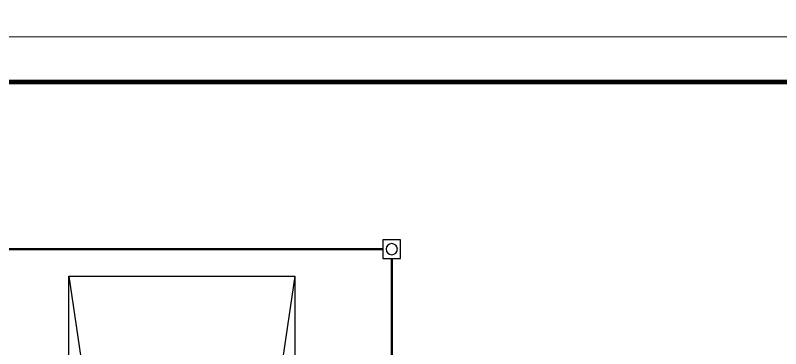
# Model space of a CAD drawing. Extents: x 3774419 to 4775970, y -926964 to 2266.
# Drawn here: x 4488392 to 4505316, y -696160 to -688779 of the extents above; entities that cross this region are included whole.
import ezdxf

# ---------------------------------------------------------------- set-up
doc = ezdxf.new("R2010")
doc.units = 0
doc.header["$LTSCALE"] = 1000
doc.header["$MEASUREMENT"] = 0
for name, color, linetype in [('!!DIM-动力', 7, 'CONTINUOUS'), ('!!电气', 1, 'CONTINUOUS'), ('A-EQPM-MECH', 191, 'CONTINUOUS'), ('WIRE-动力', 7, 'CONTINUOUS')]:
    doc.layers.add(name, color=color, linetype=linetype)
doc.layers.add('图框', color=147, linetype='CONTINUOUS', lineweight=20)

# ---------------------------------------------------------------- blocks, each defined once
blk = doc.blocks.new('A$C24590F8F')
at = {"layer": 'A-EQPM-MECH', "color": 252}
for points in [[(35700, 15600), (35700, 18300), (40700, 18300), (40700, 15600)], [(35700, 18300), (36100, 15600)], [(40700, 18300), (40300, 15600)]]:
    blk.add_lwpolyline(points, dxfattribs=at)
blk = doc.blocks.new('dfgdsgsdg')
at = {"layer": '!!DIM-动力'}
blk.add_lwpolyline([(1783913, 547079), (1784300, 547079), (1784300, 546668), (1783913, 546668)], close=True, dxfattribs=at)
blk.add_circle((1784105, 546875), 124, dxfattribs=at)

msp = doc.modelspace()

# ---------------------------------------------------------------- linework, layer by layer
at = {"layer": 'WIRE-动力', "color": 6, "linetype": 'Continuous', "const_width": 50}
for points in [[(4461221.8, -693958), (4496522.3, -693958)], [(4496716, -700420.9), (4496716, -694163.7)]]:
    msp.add_lwpolyline(points, dxfattribs=at)
at = {"layer": '图框'}
for points in [[(4439569.6, -629853.6), (4523669.6, -629853.6), (4523669.6, -689253.6), (4439569.6, -689253.6)], [(4439569.6, -689253.6), (4523669.6, -689253.6), (4523669.6, -748653.6), (4439569.6, -748653.6)], [(4439569.6, -689253.6), (4523669.6, -689253.6), (4523669.6, -748653.6), (4439569.6, -748653.6)]]:
    msp.add_lwpolyline(points, close=True, dxfattribs=at)
at = {"layer": '图框', "const_width": 100}
msp.add_lwpolyline([(4522669.6, -747653.6), (4522669.6, -690253.6), (4442069.6, -690253.6), (4442069.6, -747653.6)], close=True, dxfattribs=at)

# ---------------------------------------------------------------- block references
at = {"layer": '!!DIM-动力', "xscale": -1, "rotation": 359.9982631100344}
msp.add_blockref('dfgdsgsdg', (6280805.7, -1240885.5), dxfattribs=at)
at = {"layer": '!!电气'}
msp.add_blockref('A$C24590F8F', (4453872, -712854.9), dxfattribs=at)

doc.saveas('drawing.dxf')
